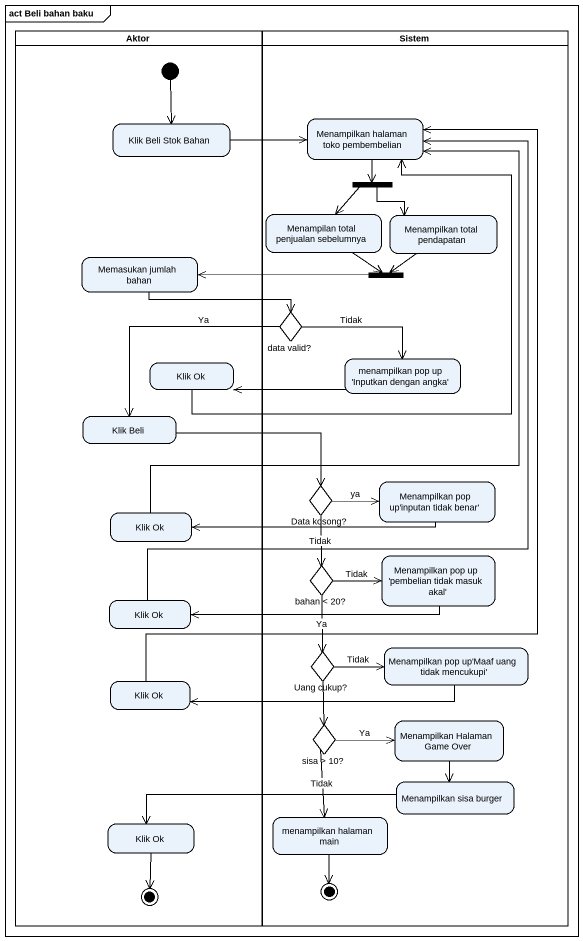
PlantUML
@startuml
mainframe act Beli bahan baku
hide empty description
state Aktor <<partition>> {
  state "Klik Beli Stok Bahan" as Klik_Beli_Stok_Bahan
  state "Memasukan jumlah bahan" as Memasukan_jumlah_bahan
  state "Klik Ok" as Klik_Ok
  state "Klik Beli" as Klik_Beli
  state "Klik Ok" as Klik_Ok_2
  state "Klik Ok" as Klik_Ok_3
  state "Klik Ok" as Klik_Ok_4
  state "Klik Ok" as Klik_Ok_5
  [*] --> Klik_Beli_Stok_Bahan
  Klik_Ok_5 --> [*]
}
state Sistem <<partition>> {
  state "Menampilkan halaman toko pembembelian" as Menampilkan_halaman_toko
  state fork1 <<fork>>
  state "Menampilan total penjualan sebelumnya" as Menampilan_total_penjualan
  state "Menampilkan total pendapatan" as Menampilkan_total_pendapatan
  state fork2 <<join>>
  state "data valid?" as data_valid <<choice>>
  state "menampilkan pop up 'Inputkan dengan angka'" as menampilkan_pop_up_Inputkan
  state "Data kosong?" as Data_kosong <<choice>>
  state "Menampilkan pop up'inputan tidak benar'" as Menampilkan_pop_up_inputan
  state "bahan < 20?" as bahan_20 <<choice>>
  state "Menampilkan pop up 'pembelian tidak masuk akal'" as Menampilkan_pop_up
  state "Uang cukup?" as Uang_cukup <<choice>>
  state "Menampilkan pop up'Maaf uang tidak mencukupi'" as Menampilkan_pop_up_Maaf
  state "sisa > 10?" as sisa_10 <<choice>>
  state "Menampilkan Halaman Game Over" as Menampilkan_Halaman_Game
  state "Menampilkan sisa burger" as Menampilkan_sisa_burger
  state "menampilkan halaman main" as menampilkan_halaman_main
  menampilkan_halaman_main --> [*]
}
Menampilkan_halaman_toko --> fork1
Klik_Beli_Stok_Bahan -right-> Menampilkan_halaman_toko
fork1 --> Menampilan_total_penjualan
fork1 --> Menampilkan_total_pendapatan
Menampilan_total_penjualan --> fork2
Menampilkan_total_pendapatan --> fork2
Memasukan_jumlah_bahan -right-> data_valid
fork2 -left-> Memasukan_jumlah_bahan
data_valid -right-> menampilkan_pop_up_Inputkan : Tidak
data_valid --> Klik_Beli : Ya
Klik_Ok -up-> Menampilkan_halaman_toko
menampilkan_pop_up_Inputkan -left-> Klik_Ok
Klik_Beli -right-> Data_kosong
Data_kosong -right-> Menampilkan_pop_up_inputan : ya
Data_kosong --> bahan_20 : Tidak
Menampilkan_pop_up_inputan -left-> Klik_Ok_2
Klik_Ok_2 -up-> Menampilkan_halaman_toko
bahan_20 -right-> Menampilkan_pop_up : Tidak
bahan_20 --> Uang_cukup : Ya
Menampilkan_pop_up -left-> Klik_Ok_3
Klik_Ok_3 -up-> Menampilkan_halaman_toko
Uang_cukup -right-> Menampilkan_pop_up_Maaf : Tidak
Uang_cukup --> sisa_10
Menampilkan_pop_up_Maaf -left-> Klik_Ok_4
Klik_Ok_4 -up-> Menampilkan_halaman_toko
sisa_10 -right-> Menampilkan_Halaman_Game : Ya
sisa_10 --> menampilkan_halaman_main : Tidak
Menampilkan_Halaman_Game --> Menampilkan_sisa_burger
Menampilkan_sisa_burger -left-> Klik_Ok_5
@enduml
